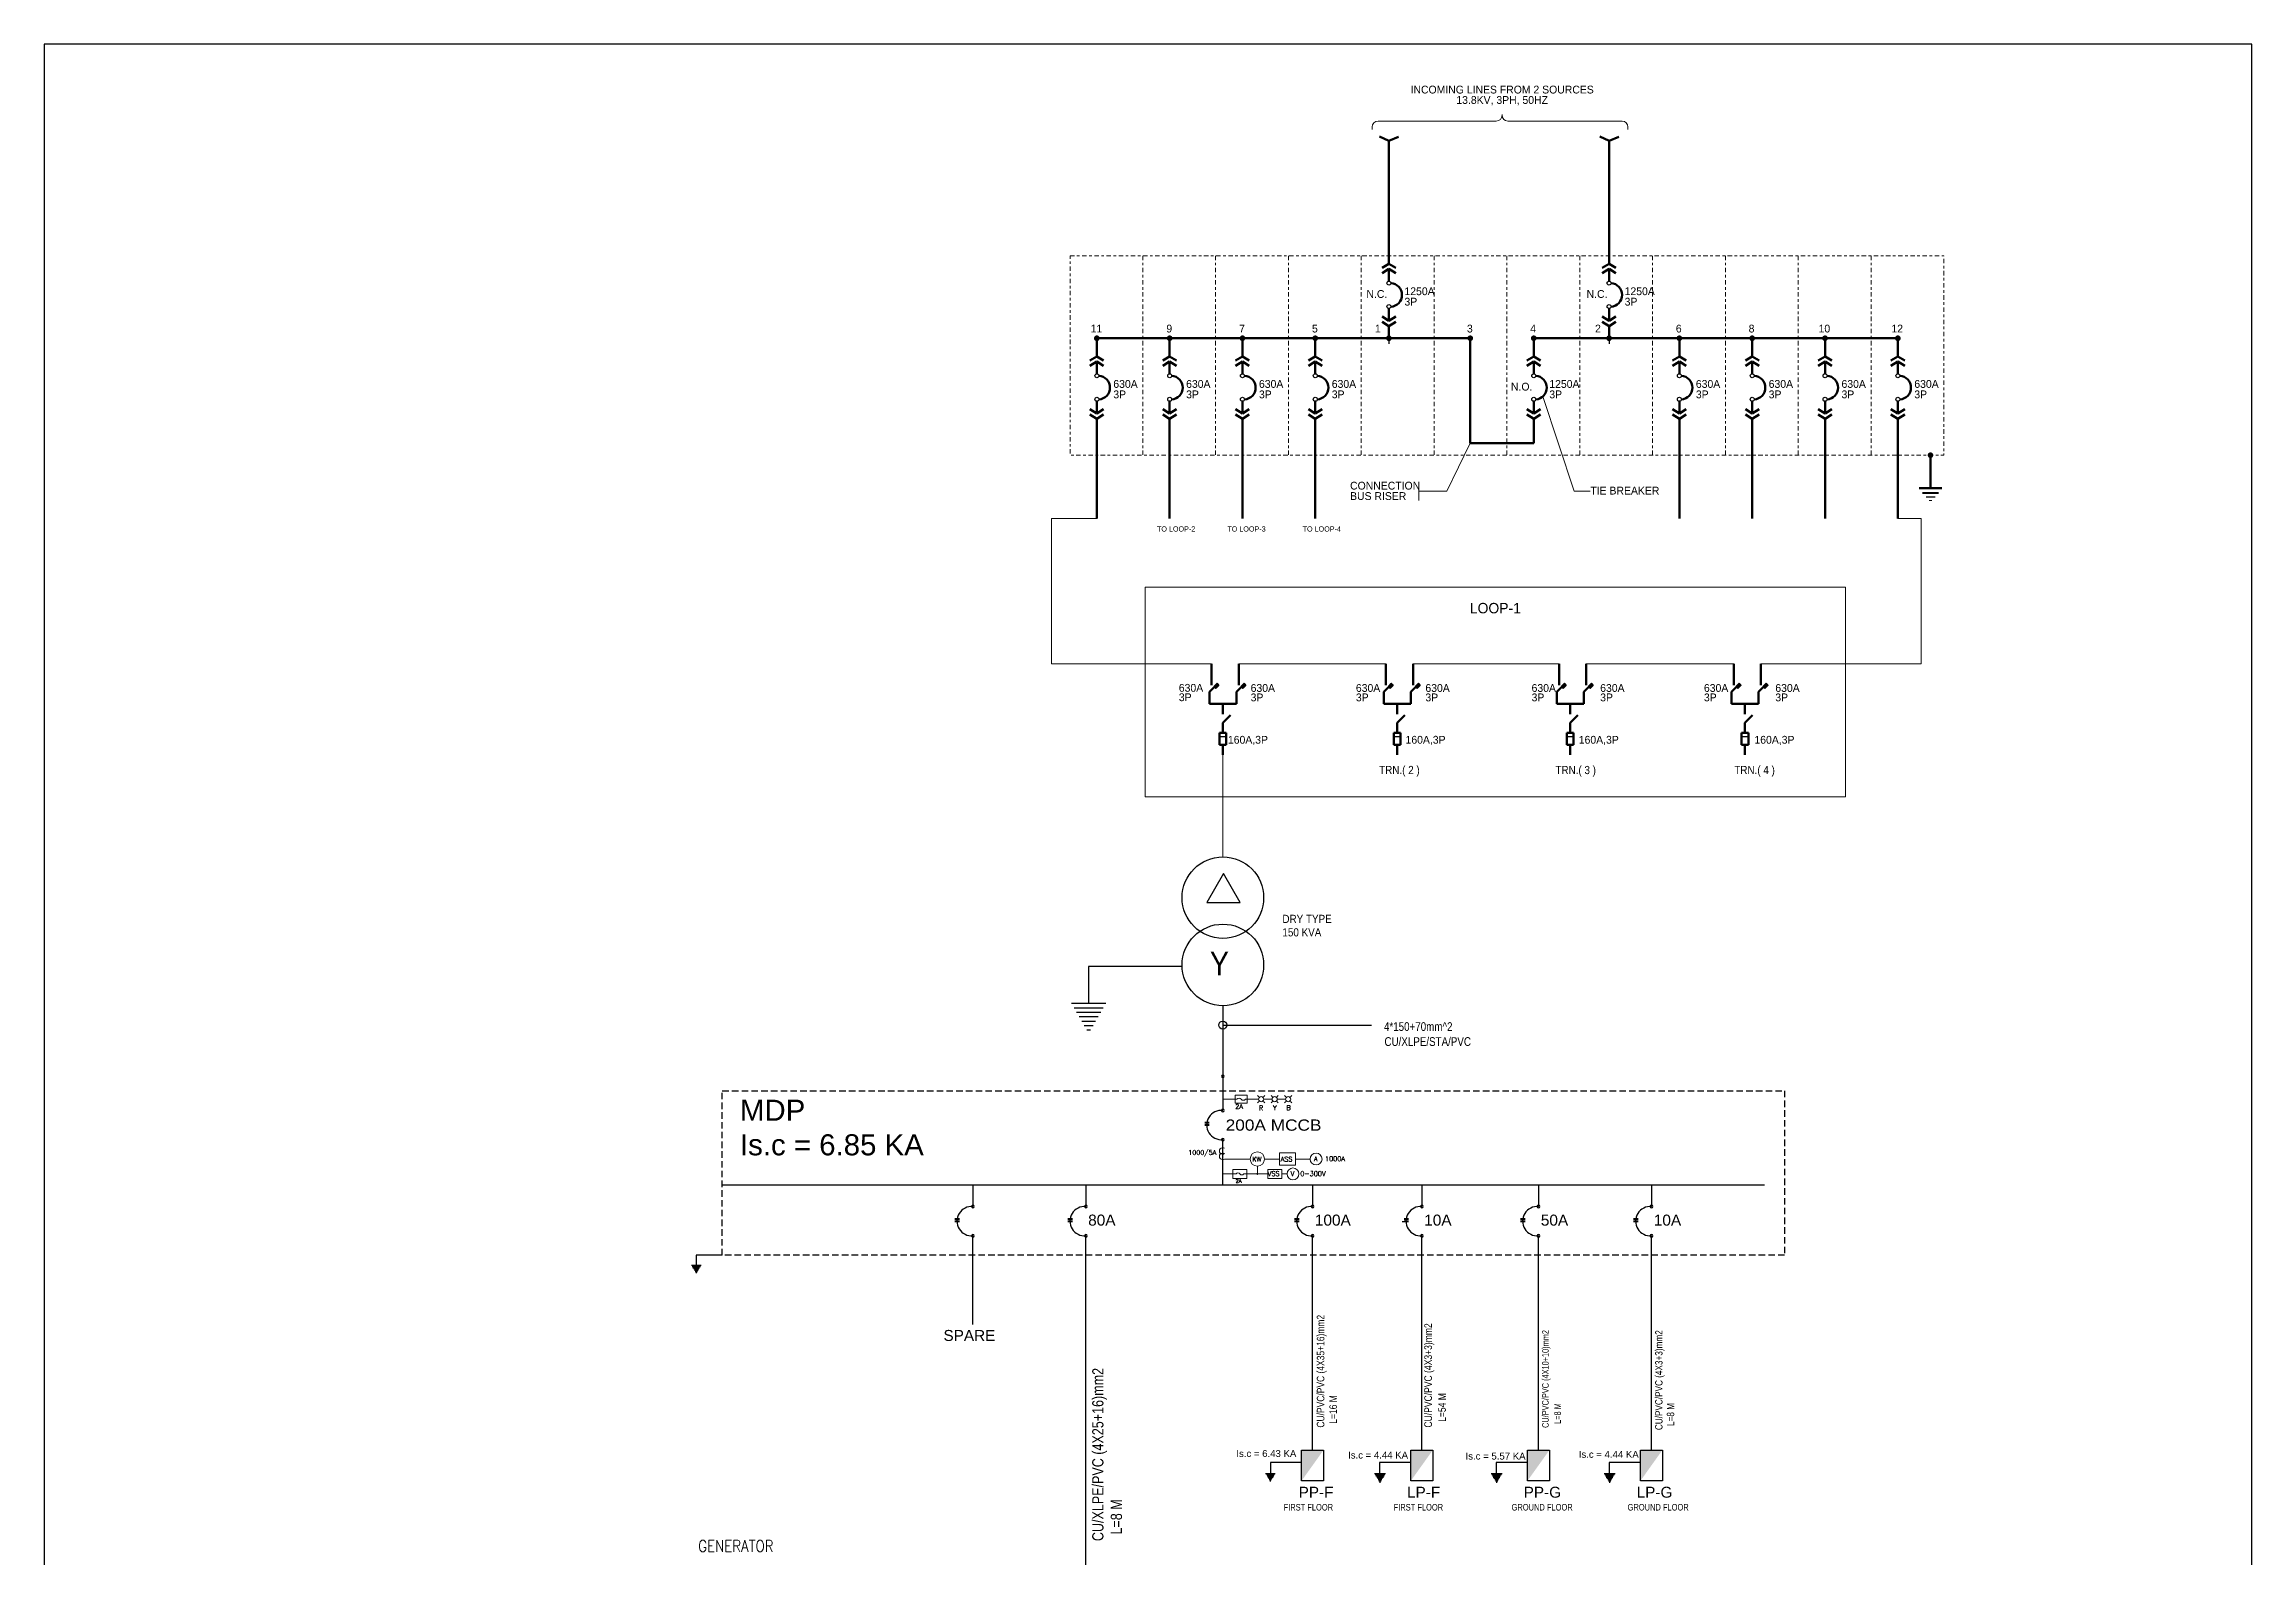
# Model space of a CAD drawing. Header units: inches. Extents: x 102 to 187, y 92 to 194.
# Drawn here: x 102 to 186.9, y 135.9 to 194.1 of the extents above; entities that cross this region are included whole.
import ezdxf
from ezdxf.enums import TextEntityAlignment as Align

# ---------------------------------------------------------------- set-up
doc = ezdxf.new("R2010")
doc.units = ezdxf.units.IN
doc.header["$MEASUREMENT"] = 0
doc.linetypes.add('DGN Style 4', pattern=[0.336795, 0.168292, -0.084146, 0.000210365, -0.084146])
doc.linetypes.add('HIDDEN', pattern=[0.375, 0.25, -0.125])
for name, color, linetype in [('1ST-1', 4, 'Continuous'), ('E-PW-TXT', 2, 'Continuous'), ('E-SLD', 4, 'Continuous'), ('E-T25', 3, 'Continuous'), ('E-TEXT', 2, 'Continuous'), ('ET25-50', 3, 'Continuous'), ('POWER', 7, 'Continuous')]:
    doc.layers.add(name, color=color, linetype=linetype)
for name, color, linetype, lineweight in [('E-TEXT-E', 1, 'Continuous', 25), ('Level 1', 7, 'Continuous', 0), ('Level 3', 7, 'Continuous', 0), ('Level 33', 7, 'Continuous', 5), ('Level 38', 7, 'Continuous', 0), ('Level 39', 7, 'Continuous', 0), ('Level 42', 7, 'Continuous', 0), ('LIGHTS', 4, 'Continuous', 20)]:
    doc.layers.add(name, color=color, linetype=linetype, lineweight=lineweight)
doc.styles.add('dim50', font='', dxfattribs={"width": 0.8, "height": 125})
doc.styles.add('GEO', font='arial.ttf', dxfattribs={"width": 1.15, "height": 0.18})
doc.styles.add('moha', font='romant.shx')
doc.styles.add('RD', font='romand.shx', dxfattribs={"width": 1.2, "height": 250})
doc.styles.add('ROMANS', font='arial.ttf', dxfattribs={"width": 1.15, "height": 0.2})
doc.styles.add('STENCIL', font='STENCIL.shx', dxfattribs={"height": 0.25})
doc.styles.add('Style-LOW_RES_FILLED', font='LOW_RES_FILLED.shx')
doc.styles.get('dim50').set_extended_font_data('HelvLight')

# ---------------------------------------------------------------- blocks, each defined once
blk = doc.blocks.new('CB_1')
at = {"layer": 'Level 38', "color": 1, "linetype": 'Continuous', "lineweight": 30}
for centre in [(0, 0.123), (0, 0.01)]:
    blk.add_circle(centre, 0.00953, dxfattribs=at)
at = {"layer": 'Level 38', "color": 1, "linetype": 'Continuous', "lineweight": 53}
blk.add_arc((0.006, 0.066), 0.0569, 273.5274, 86.4726, dxfattribs=at)
blk = doc.blocks.new('cb')
at = {"layer": 'Level 38', "color": 1, "linetype": 'Continuous', "lineweight": 30, "xscale": 8, "yscale": 8, "zscale": 8, "rotation": 90}
blk.add_blockref('CB_1', (0.53, -0.503), dxfattribs=at)
blk = doc.blocks.new('*U6')
at = {"layer": 'Level 33', "color": 211, "linetype": 'Continuous', "lineweight": 70}
for q in [(-0.263, 0.082, 0), (0.263, 0.082, 0)]:
    blk.add_line((0, -0.082, 0), q, dxfattribs=at)
blk = doc.blocks.new('*U7')
at = {"layer": 'Level 33', "color": 211, "linetype": 'Continuous', "lineweight": 70}
for q in [(-0.263, 0.082, 0), (0.263, 0.082, 0)]:
    blk.add_line((0, -0.082, 0), q, dxfattribs=at)
blk = doc.blocks.new('*U8')
at = {"layer": 'Level 42', "color": 7, "linetype": 'Continuous', "lineweight": 13}
for p, q in [((-0.146, 0.036, 0), (-4.692, 0.036, 0)), ((4.692, 0.036, 0), (0.304, 0.036, 0)), ((-4.917, -0.189, 0), (-4.917, -0.289, 0)), ((4.917, -0.289, 0), (4.917, -0.189, 0))]:
    blk.add_line(p, q, dxfattribs=at)
at = {"layer": 'Level 42', "color": 7, "linetype": 'Continuous', "lineweight": 13, "elevation": 0, "flags": 128}
blk.add_lwpolyline([(0.079, 0.261), (0.079, 0.289), (0.079, 0.261)], dxfattribs=at)
at = {"layer": 'Level 42', "color": 7, "linetype": 'Continuous', "lineweight": 13}
for centre, start, end in [((-4.692, -0.189, 0), 90, 180), ((4.692, -0.189, 0), 0, 90)]:
    blk.add_arc(centre, 0.225, start, end, dxfattribs=at)
at = {"layer": 'Level 42', "color": 7, "linetype": 'Continuous', "lineweight": 13, "extrusion": (0, 0, -1)}
for centre, start, end in [((0.146, 0.261, 0), 180, 270), ((-0.304, 0.261, 0), 270, 0)]:
    blk.add_arc(centre, 0.225, start, end, dxfattribs=at)
blk = doc.blocks.new('DOT')
at = {"layer": '1ST-1', "color": 0, "linetype": 'ByBlock'}
blk.add_line((-0.5, 0), (-1, 0), dxfattribs=at)
at = {"layer": '1ST-1', "color": 0, "linetype": 'ByBlock', "const_width": 0.5}
blk.add_lwpolyline([(-0.25, 0, 1), (0.25, 0, 1)], format="xyb", close=True, dxfattribs=at)
blk = doc.blocks.new('DT_1')
at = {"layer": 'Level 3', "color": 3, "linetype": 'Continuous', "lineweight": 0, "xscale": 0.1375006984931175, "yscale": 0.1375006984931175, "zscale": 0.1375006984931175}
blk.add_blockref('DOT', (0, 0), dxfattribs=at)
blk = doc.blocks.new('dt')
at = {"layer": 'Level 3', "color": 3, "linetype": 'Continuous', "lineweight": 0, "xscale": 10.56, "yscale": 10.56, "zscale": 10.56}
blk.add_blockref('DT_1', (0, 0), dxfattribs=at)
blk = doc.blocks.new('A$C544A3A19')
at = {"layer": 'Level 3', "color": 3, "linetype": 'Continuous', "lineweight": 0, "xscale": 1.5, "yscale": 1.5, "zscale": 1.5, "rotation": 90}
blk.add_blockref('dt', (0, 0), dxfattribs=at)
blk = doc.blocks.new('A$C68994367')
at = {"layer": 'Level 1', "color": 7, "linetype": 'Continuous', "lineweight": 0, "insert": (0, 0), "char_height": 0.3, "attachment_point": 4, "line_spacing_factor": 0.722892, "style": 'Style-LOW_RES_FILLED'}
blk.add_mtext('630A\\P3P', dxfattribs=at)
blk = doc.blocks.new('A$C1B5D5461')
at = {"layer": 'Level 1', "color": 7, "linetype": 'Continuous', "lineweight": 0, "style": 'Style-LOW_RES_FILLED'}
blk.add_text('160A,3P', height=0.3, dxfattribs=at).set_placement((0, 0), align=Align.MIDDLE_LEFT)

msp = doc.modelspace()

# ---------------------------------------------------------------- linework, layer by layer
at = {"color": 10}
for p, q in [((146.662, 152.691), (146.832, 152.691)), ((146.662, 152.634), (146.832, 152.634)), ((146.662, 152.577), (146.832, 152.577)), ((137.055, 148.995), (137.225, 148.995)), ((137.055, 148.938), (137.225, 148.938)), ((137.055, 148.881), (137.225, 148.881)), ((141.4, 148.995), (141.57, 148.995)), ((141.4, 148.938), (141.57, 148.938)), ((141.4, 148.881), (141.57, 148.881)), ((150.116, 148.995), (150.286, 148.995)), ((150.116, 148.938), (150.286, 148.938)), ((150.116, 148.881), (150.286, 148.881)), ((154.25, 148.881), (154.42, 148.881)), ((154.321, 148.995), (154.491, 148.995)), ((154.321, 148.938), (154.491, 148.938)), ((154.321, 148.881), (154.491, 148.881)), ((158.805, 148.995), (158.975, 148.995)), ((158.805, 148.938), (158.975, 148.938)), ((158.805, 148.881), (158.975, 148.881)), ((163.15, 148.995), (163.32, 148.995)), ((163.15, 148.938), (163.32, 148.938)), ((163.15, 148.881), (163.32, 148.881))]:
    msp.add_line(p, q, dxfattribs=at)
at = {"color": 4, "linetype": 'HIDDEN'}
msp.add_lwpolyline([(128.103, 153.902), (168.956, 153.902), (168.956, 147.575), (128.103, 147.575)], close=True, dxfattribs=at)
at = {"layer": 'E-SLD'}
for p, q in [((145.788, 158.684), (142.194, 158.684)), ((142.194, 158.684), (142.194, 157.252)), ((142.854, 157.252), (141.534, 157.252)), ((142.756, 157.081), (141.633, 157.081)), ((142.657, 156.911), (141.731, 156.911)), ((142.559, 156.74), (141.83, 156.74)), ((142.46, 156.57), (141.928, 156.57)), ((142.362, 156.399), (142.026, 156.399)), ((142.263, 156.229), (142.125, 156.229)), ((127.291, 147.178), (126.926, 147.178)), ((127.264, 147.131), (126.954, 147.131)), ((127.237, 147.084), (126.981, 147.084)), ((127.21, 147.037), (127.008, 147.037)), ((127.182, 146.99), (127.035, 146.99)), ((127.155, 146.943), (127.063, 146.943)), ((127.128, 146.896), (127.09, 146.896)), ((128.103, 147.575), (127.109, 147.575)), ((127.109, 147.575), (127.109, 147.178))]:
    msp.add_line(p, q, dxfattribs=at)
for centre in [(147.356, 161.328), (147.356, 158.741)]:
    msp.add_circle(centre, 1.568, dxfattribs=at)
at = {"layer": 'ET25-50'}
msp.add_lwpolyline([(147.384, 162.251), (146.742, 161.14), (148.026, 161.14)], close=True, dxfattribs=at)
at = {"layer": 'Level 1', "color": 7, "linetype": 'DGN Style 4', "lineweight": 13}
for p, q in [((144.278, 186.009), (144.278, 178.341)), ((147.078, 186.009), (147.078, 178.341)), ((149.878, 186.009), (149.878, 178.341)), ((152.678, 186.009), (152.678, 178.341)), ((155.478, 186.009), (155.478, 178.341)), ((158.278, 186.009), (158.278, 178.341)), ((161.078, 186.009), (161.078, 178.341)), ((163.878, 186.009), (163.878, 178.341)), ((166.678, 186.009), (166.678, 178.341)), ((169.478, 186.009), (169.478, 178.341)), ((172.278, 186.009), (172.278, 178.341))]:
    msp.add_line(p, q, dxfattribs=at)
at = {"layer": 'Level 1', "color": 7, "linetype": 'Continuous', "lineweight": 0}
for p, q in [((159.657, 180.598, -0.007), (160.86, 176.952, -0.007)), ((156.868, 178.803), (155.969, 176.952)), ((154.892, 177.299, -0.014), (154.892, 176.604, -0.014)), ((154.892, 176.952, -0.014), (155.969, 176.952, -0.007)), ((160.86, 176.952, -0.007), (161.484, 176.952, -0.007))]:
    msp.add_line(p, q, dxfattribs=at)
at = {"layer": 'Level 1', "color": 7, "linetype": 'DGN Style 4', "lineweight": 13}
msp.add_3dface([(141.478, 186.009), (175.078, 186.009), (175.078, 178.341), (141.478, 178.341)], dxfattribs=at)
at = {"layer": 'Level 33', "color": 40, "linetype": 'Continuous', "lineweight": 80}
for p, q in [((153.74, 185.704), (153.74, 190.425)), ((162.206, 185.704), (162.206, 190.425)), ((153.74, 185.504), (153.74, 185.034)), ((162.206, 185.504), (162.206, 185.034)), ((153.74, 183.973), (153.74, 183.503)), ((162.206, 183.973), (162.206, 183.503)), ((142.509, 182.837), (142.509, 182.14)), ((145.309, 182.837), (145.309, 182.14)), ((148.109, 182.837), (148.109, 182.14)), ((150.909, 182.837), (150.909, 182.14)), ((153.74, 183.303), (153.74, 182.837)), ((156.868, 182.837), (156.868, 178.803)), ((159.309, 182.837), (159.309, 182.14)), ((162.206, 183.303), (162.206, 182.837)), ((164.909, 182.837), (164.909, 182.14)), ((167.709, 182.837), (167.709, 182.14)), ((170.509, 182.837), (170.509, 182.14)), ((173.309, 182.837), (173.309, 182.14)), ((142.509, 181.94), (142.509, 181.471)), ((145.309, 181.94), (145.309, 181.471)), ((148.109, 181.94), (148.109, 181.471)), ((150.909, 181.94), (150.909, 181.471)), ((159.309, 181.94), (159.309, 181.471)), ((164.909, 181.94), (164.909, 181.471)), ((167.709, 181.94), (167.709, 181.471)), ((170.509, 181.94), (170.509, 181.471)), ((173.309, 181.94), (173.309, 181.471)), ((142.509, 180.41), (142.509, 179.94)), ((145.309, 180.41), (145.309, 179.94)), ((148.109, 180.41), (148.109, 179.94)), ((150.909, 180.41), (150.909, 179.94)), ((159.309, 180.41), (159.309, 179.94)), ((164.909, 180.41), (164.909, 179.94)), ((167.709, 180.41), (167.709, 179.94)), ((170.509, 180.41), (170.509, 179.94)), ((173.309, 180.41), (173.309, 179.94)), ((142.509, 179.74), (142.509, 175.903)), ((145.309, 179.74), (145.309, 175.903)), ((148.109, 179.74), (148.109, 175.903)), ((150.909, 179.74), (150.909, 175.903)), ((159.309, 179.74), (159.309, 178.803)), ((164.909, 179.74), (164.909, 175.903)), ((167.709, 179.74), (167.709, 175.903)), ((170.509, 179.74), (170.509, 175.903)), ((173.309, 179.74), (173.309, 175.903)), ((146.924, 170.318), (146.924, 169.493)), ((147.964, 170.318), (147.964, 169.493)), ((153.627, 170.318), (153.627, 169.493)), ((154.667, 170.318), (154.667, 169.493)), ((160.281, 170.318), (160.281, 169.493)), ((161.321, 170.318), (161.321, 169.493)), ((167, 170.318), (167, 169.493)), ((168.04, 170.318), (168.04, 169.493)), ((147.356, 168.776), (147.356, 168.385)), ((147.356, 168.047), (147.647, 168.338)), ((154.059, 168.776), (154.059, 168.385)), ((154.059, 168.047), (154.35, 168.338)), ((160.713, 168.776), (160.713, 168.385)), ((160.713, 168.047), (161.004, 168.338)), ((167.432, 168.776), (167.432, 168.385)), ((167.432, 168.047), (167.723, 168.338)), ((147.356, 168.047), (147.356, 167.659)), ((154.059, 168.047), (154.059, 167.659)), ((160.713, 168.047), (160.713, 167.659)), ((167.432, 168.047), (167.432, 167.659)), ((147.356, 167.204), (147.356, 166.814)), ((154.059, 167.204), (154.059, 166.814)), ((160.713, 167.204), (160.713, 166.814)), ((167.432, 167.204), (167.432, 166.814))]:
    msp.add_line(p, q, dxfattribs=at)
at = {"layer": 'Level 33', "color": 40, "linetype": 'Continuous', "lineweight": 100}
for p, q in [((142.509, 182.837), (156.868, 182.837)), ((159.309, 182.837), (173.309, 182.837)), ((156.868, 178.803), (159.309, 178.803))]:
    msp.add_line(p, q, dxfattribs=at)
at = {"layer": 'Level 33', "color": 40}
for p, q in [((142.509, 175.903), (140.771, 175.903)), ((140.771, 175.903), (140.771, 170.318)), ((173.309, 175.903), (174.209, 175.903)), ((174.209, 175.903), (174.209, 170.318)), ((171.3, 173.27), (144.368, 173.27)), ((146.924, 170.318), (140.771, 170.318)), ((153.627, 170.318), (147.964, 170.318)), ((160.281, 170.318), (154.667, 170.318)), ((167, 170.318), (161.321, 170.318)), ((174.209, 170.318), (168.04, 170.318)), ((147.356, 166.814), (147.356, 162.915))]:
    msp.add_line(p, q, dxfattribs=at)
at = {"layer": 'Level 33', "color": 40, "linetype": 'Continuous', "lineweight": 100, "flags": 128}
for points in [[(153.38, 190.593), (153.74, 190.425), (154.114, 190.584)], [(161.846, 190.593), (162.206, 190.425), (162.58, 190.584)]]:
    msp.add_lwpolyline(points, dxfattribs=at)
at = {"layer": 'Level 33', "color": 40}
msp.add_lwpolyline([(144.368, 173.27), (171.3, 173.27), (171.3, 165.204), (144.368, 165.204)], close=True, dxfattribs=at)
at = {"layer": 'Level 38', "color": 2, "linetype": 'Continuous', "lineweight": 70}
for p, q in [((146.836, 169.241), (147.043, 169.448)), ((146.836, 169.241), (146.836, 168.776)), ((147.876, 169.241), (148.083, 169.448)), ((147.876, 169.241), (147.876, 168.776)), ((153.539, 169.241), (153.746, 169.448)), ((153.539, 169.241), (153.539, 168.776)), ((154.579, 169.241), (154.786, 169.448)), ((154.579, 169.241), (154.579, 168.776)), ((160.193, 169.241), (160.4, 169.448)), ((160.193, 169.241), (160.193, 168.776)), ((161.233, 169.241), (161.44, 169.448)), ((161.233, 169.241), (161.233, 168.776)), ((166.912, 169.241), (167.119, 169.448)), ((166.912, 169.241), (166.912, 168.776)), ((167.952, 169.241), (168.159, 169.448)), ((167.952, 169.241), (167.952, 168.776)), ((146.836, 168.776), (147.876, 168.776)), ((153.539, 168.776), (154.579, 168.776)), ((160.193, 168.776), (161.233, 168.776)), ((166.912, 168.776), (167.952, 168.776))]:
    msp.add_line(p, q, dxfattribs=at)
at = {"layer": 'Level 38', "color": 240, "linetype": 'Continuous', "lineweight": 53}
for p, q in [((147.226, 167.659), (147.486, 167.659)), ((147.226, 167.659), (147.226, 167.204)), ((147.486, 167.659), (147.486, 167.204)), ((153.929, 167.659), (154.189, 167.659)), ((153.929, 167.659), (153.929, 167.204)), ((154.189, 167.659), (154.189, 167.204)), ((160.583, 167.659), (160.843, 167.659)), ((160.583, 167.659), (160.583, 167.204)), ((160.843, 167.659), (160.843, 167.204)), ((167.302, 167.659), (167.562, 167.659)), ((167.302, 167.659), (167.302, 167.204)), ((167.562, 167.659), (167.562, 167.204)), ((147.226, 167.204), (147.486, 167.204)), ((153.929, 167.204), (154.189, 167.204)), ((160.583, 167.204), (160.843, 167.204)), ((167.302, 167.204), (167.562, 167.204))]:
    msp.add_line(p, q, dxfattribs=at)
at = {"layer": 'Level 38', "color": 240, "linetype": 'Continuous', "lineweight": 30}
for p, q in [((147.226, 167.529), (147.486, 167.529)), ((153.929, 167.529), (154.189, 167.529)), ((160.583, 167.529), (160.843, 167.529)), ((167.302, 167.529), (167.562, 167.529))]:
    msp.add_line(p, q, dxfattribs=at)
at = {"layer": 'Level 38', "color": 2, "linetype": 'Continuous', "lineweight": 53}
for points in [[(147.029, 169.448), (147.131, 169.549), (147.184, 169.496), (147.083, 169.394)], [(148.069, 169.448), (148.171, 169.549), (148.224, 169.496), (148.123, 169.394)], [(153.732, 169.448), (153.833, 169.549), (153.887, 169.496), (153.786, 169.394)], [(154.772, 169.448), (154.873, 169.549), (154.927, 169.496), (154.826, 169.394)], [(160.386, 169.448), (160.488, 169.549), (160.541, 169.496), (160.44, 169.394)], [(161.426, 169.448), (161.528, 169.549), (161.581, 169.496), (161.48, 169.394)], [(167.105, 169.448), (167.206, 169.549), (167.26, 169.496), (167.159, 169.394)], [(168.145, 169.448), (168.246, 169.549), (168.3, 169.496), (168.199, 169.394)]]:
    msp.add_3dface(points, dxfattribs=at)
at = {"layer": 'Level 39', "color": 4, "linetype": 'Continuous', "lineweight": 70}
for p, q in [((174.565, 177.076, -0.007), (174.565, 178.341, -0.007)), ((174.133, 177.076, -0.007), (174.997, 177.076, -0.007))]:
    msp.add_line(p, q, dxfattribs=at)
at = {"layer": 'Level 39', "color": 4, "linetype": 'Continuous', "lineweight": 40}
msp.add_line((174.263, 176.892, -0.007), (174.868, 176.892, -0.007), dxfattribs=at)
at = {"layer": 'Level 39', "color": 4, "linetype": 'Continuous', "lineweight": 30}
msp.add_line((174.395, 176.742, -0.007), (174.741, 176.742, -0.007), dxfattribs=at)
at = {"layer": 'Level 39', "color": 4, "linetype": 'Continuous', "lineweight": 13}
msp.add_line((174.509, 176.599, -0.007), (174.617, 176.599, -0.007), dxfattribs=at)
at = {"layer": 'LIGHTS', "color": 3, "linetype": 'Continuous'}
for p, q in [((148.741, 153.666), (148.689, 153.718)), ((148.914, 153.666), (148.966, 153.718)), ((149.261, 153.666), (149.209, 153.718)), ((149.433, 153.666), (149.485, 153.718)), ((149.78, 153.666), (149.728, 153.718)), ((149.953, 153.666), (150.005, 153.718)), ((147.352, 153.579), (147.825, 153.579)), ((148.285, 153.579), (148.73, 153.579)), ((148.741, 153.493), (148.689, 153.441)), ((148.914, 153.493), (148.966, 153.441)), ((148.925, 153.579), (149.249, 153.579)), ((149.261, 153.493), (149.209, 153.441)), ((149.433, 153.493), (149.485, 153.441)), ((149.445, 153.579), (149.769, 153.579)), ((149.78, 153.493), (149.728, 153.441)), ((149.953, 153.493), (150.005, 153.441)), ((147.42, 151.278), (148.406, 151.278)), ((148.955, 151.278), (149.531, 151.278)), ((150.712, 151.278), (150.149, 151.278)), ((147.348, 150.704), (147.862, 150.704)), ((148.156, 150.704), (149.084, 150.704)), ((148.681, 150.704), (148.681, 151.003)), ((149.622, 150.704), (149.823, 150.704))]:
    msp.add_line(p, q, dxfattribs=at)
for points in [[(148.224, 153.579), (148.285, 153.579), (148.285, 153.729), (147.825, 153.729), (147.825, 153.579), (147.897, 153.579)], [(148.224, 153.579), (148.285, 153.579), (148.285, 153.43), (147.825, 153.43), (147.825, 153.579), (147.897, 153.579)]]:
    msp.add_lwpolyline(points, dxfattribs=at)
for points in [[(149.531, 151.515), (150.149, 151.515), (150.149, 151.04), (149.531, 151.04)], [(147.74, 150.529), (148.277, 150.529), (148.277, 150.879), (147.74, 150.879)], [(149.622, 150.529), (149.084, 150.529), (149.084, 150.88), (149.622, 150.88)]]:
    msp.add_lwpolyline(points, close=True, dxfattribs=at)
at = {"layer": 'LIGHTS', "color": 3, "linetype": 'Continuous', "const_width": 0.0366}
msp.add_lwpolyline([(148.662, 150.704, -1), (148.699, 150.704, -1)], format="xyb", close=True, dxfattribs=at)
at = {"layer": 'LIGHTS', "color": 3, "linetype": 'Continuous'}
for centre, radius in [((148.827, 153.579), 0.0978), ((149.347, 153.579), 0.0978), ((149.867, 153.579), 0.0978), ((148.681, 151.278), 0.275), ((150.941, 151.278), 0.229), ((150.052, 150.704), 0.229)]:
    msp.add_circle(centre, radius, dxfattribs=at)
for centre, radius, start, end in [((147.979, 153.525), 0.0978, 33.55129, 146.44871), ((148.142, 153.633), 0.0978, 213.55129, 326.44871), ((147.348, 151.589), 0.126, 55.22955, 304.77045), ((147.348, 151.381), 0.126, 55.22955, 304.77045), ((147.936, 150.656), 0.0881, 33.55129, 146.44871), ((148.083, 150.753), 0.0881, 213.55129, 326.44871)]:
    msp.add_arc(centre, radius, start, end, dxfattribs=at)
at = {"layer": 'POWER', "color": 4}
for p, q in [((147.355, 157.172), (147.352, 153.197)), ((147.348, 150.284), (147.348, 152.022)), ((128.103, 150.284), (168.185, 150.284)), ((137.745, 150.284), (137.745, 149.45)), ((142.09, 150.284), (142.09, 149.45)), ((150.806, 150.284), (150.806, 149.45)), ((155.011, 150.284), (155.011, 149.45)), ((159.495, 150.284), (159.495, 149.45)), ((163.84, 150.284), (163.84, 149.45)), ((137.745, 144.917), (137.745, 148.326)), ((142.076, 127.633), (142.09, 148.326)), ((150.806, 140.087), (150.806, 148.326)), ((155.008, 140.087), (155.008, 148.326)), ((159.492, 140.087), (159.492, 148.326)), ((163.836, 140.087), (163.836, 148.326)), ((150.385, 138.908), (150.385, 140.087)), ((150.385, 140.087), (151.227, 140.087)), ((151.227, 140.087), (151.227, 138.908)), ((154.586, 140.087), (155.429, 140.087)), ((154.586, 138.908), (154.586, 140.087)), ((155.429, 140.087), (155.429, 138.908)), ((159.071, 138.908), (159.071, 140.087)), ((159.071, 140.087), (159.913, 140.087)), ((159.913, 140.087), (159.913, 138.908)), ((163.415, 138.908), (163.415, 140.087)), ((163.415, 140.087), (164.257, 140.087)), ((164.257, 140.087), (164.257, 138.908)), ((151.227, 138.908), (150.385, 138.908)), ((155.429, 138.908), (154.586, 138.908)), ((159.913, 138.908), (159.071, 138.908)), ((164.257, 138.908), (163.415, 138.908))]:
    msp.add_line(p, q, dxfattribs=at)
at = {"layer": 'POWER'}
for p, q in [((150.385, 139.613), (149.183, 139.613)), ((149.183, 139.613), (149.183, 139.177)), ((154.586, 139.612), (153.384, 139.612)), ((153.384, 139.612), (153.384, 139.176)), ((159.071, 139.612), (157.868, 139.612)), ((157.868, 139.612), (157.868, 139.176)), ((163.415, 139.612), (162.213, 139.612)), ((162.213, 139.612), (162.213, 139.176))]:
    msp.add_line(p, q, dxfattribs=at)
at = {"layer": 'POWER', "color": 1}
for p, q in [((149.365, 139.177), (149, 139.177)), ((149.338, 139.13), (149.028, 139.13)), ((149.311, 139.082), (149.055, 139.082)), ((149.284, 139.035), (149.082, 139.035)), ((149.256, 138.988), (149.109, 138.988)), ((149.229, 138.941), (149.137, 138.941)), ((149.202, 138.894), (149.164, 138.894)), ((153.607, 139.176), (153.188, 139.176)), ((153.58, 139.129), (153.215, 139.129)), ((153.553, 139.082), (153.242, 139.082)), ((153.526, 139.035), (153.27, 139.035)), ((153.498, 138.988), (153.297, 138.988)), ((153.471, 138.941), (153.324, 138.941)), ((153.444, 138.893), (153.351, 138.893)), ((153.417, 138.846), (153.379, 138.846)), ((158.091, 139.176), (157.672, 139.176)), ((158.064, 139.129), (157.699, 139.129)), ((158.037, 139.082), (157.726, 139.082)), ((158.01, 139.035), (157.754, 139.035)), ((157.983, 138.988), (157.781, 138.988)), ((157.955, 138.941), (157.808, 138.941)), ((157.928, 138.893), (157.835, 138.893)), ((157.901, 138.846), (157.863, 138.846)), ((162.436, 139.176), (162.017, 139.176)), ((162.409, 139.129), (162.044, 139.129)), ((162.382, 139.082), (162.071, 139.082)), ((162.354, 139.035), (162.098, 139.035)), ((162.327, 138.988), (162.126, 138.988)), ((162.3, 138.941), (162.153, 138.941)), ((162.273, 138.893), (162.18, 138.893)), ((162.245, 138.846), (162.207, 138.846))]:
    msp.add_line(p, q, dxfattribs=at)
at = {"layer": 'POWER', "color": 4}
msp.add_lwpolyline([(186.921, 194.145), (102.032, 194.145), (102.032, 92.481), (186.921, 92.481)], close=True, dxfattribs=at)
at = {"layer": 'POWER', "color": 6}
msp.add_lwpolyline([(147.352, 156.429), (153.065, 156.429)], dxfattribs=at)
at = {"layer": 'POWER', "color": 2}
msp.add_circle((147.352, 156.429), 0.154, dxfattribs=at)
msp.add_circle((147.352, 156.429), 0.154, dxfattribs=at)
at = {"layer": 'POWER', "color": 1}
for centre, start, end in [((147.356, 154.458), 0, 180), ((147.356, 154.458), 180, 0), ((147.352, 153.146), 0, 180), ((147.352, 153.146), 180, 0), ((147.352, 152.022), 0, 180), ((147.352, 152.022), 180, 0), ((137.745, 149.45), 0, 180), ((137.745, 149.45), 180, 0), ((142.09, 149.45), 0, 180), ((142.09, 149.45), 180, 0), ((150.806, 149.45), 0, 180), ((150.806, 149.45), 180, 0), ((155.011, 149.45), 0, 180), ((155.011, 149.45), 180, 0), ((159.495, 149.45), 0, 180), ((159.495, 149.45), 180, 0), ((163.84, 149.45), 0, 180), ((163.84, 149.45), 180, 0), ((137.745, 148.326), 0, 180), ((137.745, 148.326), 180, 0), ((142.09, 148.326), 0, 180), ((142.09, 148.326), 180, 0), ((150.806, 148.326), 0, 180), ((150.806, 148.326), 180, 0), ((155.011, 148.326), 0, 180), ((155.011, 148.326), 180, 0), ((159.495, 148.326), 0, 180), ((159.495, 148.326), 180, 0), ((163.84, 148.326), 0, 180), ((163.84, 148.326), 180, 0)]:
    msp.add_arc(centre, 0.0505, start, end, dxfattribs=at)
at = {"layer": 'POWER', "color": 4}
for centre in [(147.3, 152.584), (137.694, 148.888), (142.038, 148.888), (150.755, 148.888), (154.96, 148.888), (159.444, 148.888), (163.788, 148.888)]:
    msp.add_arc(centre, 0.564, 84.74344, 275.25656, dxfattribs=at)
at = {"layer": 'POWER', "color": 1}
for points in [[(151.227, 140.087), (150.385, 140.087), (150.385, 138.908)], [(155.429, 140.087), (154.586, 140.087), (154.586, 138.908)], [(159.913, 140.087), (159.071, 140.087), (159.071, 138.908)], [(164.257, 140.087), (163.415, 140.087), (163.415, 138.908)]]:
    msp.add_solid(points, dxfattribs=at)

# ---------------------------------------------------------------- block references
at = {"layer": 'Level 33', "color": 211, "linetype": 'Continuous', "lineweight": 70, "extrusion": (0, 0, -1), "rotation": 180}
for p in [(-153.74, 185.622, 0), (-153.74, 185.422, 0), (-162.206, 185.622, 0), (-162.206, 185.422, 0), (-142.509, 182.058, 0), (-142.509, 181.858, 0), (-145.309, 182.058, 0), (-145.309, 181.858, 0), (-148.109, 182.058, 0), (-148.109, 181.858, 0), (-150.909, 182.058, 0), (-150.909, 181.858, 0), (-159.309, 182.058, 0), (-159.309, 181.858, 0), (-164.909, 182.058, 0), (-164.909, 181.858, 0), (-167.709, 182.058, 0), (-167.709, 181.858, 0), (-170.509, 182.058, 0), (-170.509, 181.858, 0), (-173.309, 182.058, 0), (-173.309, 181.858, 0)]:
    msp.add_blockref('*U7', p, dxfattribs=at)
at = {"layer": 'Level 33', "color": 211, "linetype": 'Continuous', "lineweight": 70}
for p in [(153.74, 183.586, 0), (153.74, 183.386, 0), (162.206, 183.586, 0), (162.206, 183.386, 0), (142.509, 180.022, 0), (145.309, 180.022, 0), (148.109, 180.022, 0), (150.909, 180.022, 0), (159.309, 180.022, 0), (164.909, 180.022, 0), (167.709, 180.022, 0), (170.509, 180.022, 0), (173.309, 180.022, 0), (142.509, 179.822, 0), (145.309, 179.822, 0), (148.109, 179.822, 0), (150.909, 179.822, 0), (159.309, 179.822, 0), (164.909, 179.822, 0), (167.709, 179.822, 0), (170.509, 179.822, 0), (173.309, 179.822, 0)]:
    msp.add_blockref('*U6', p, dxfattribs=at)
at = {"layer": 'Level 33', "color": 40}
for name, p in [('A$C68994367', (145.662, 169.212)), ('A$C68994367', (148.423, 169.206)), ('A$C68994367', (152.47, 169.206)), ('A$C68994367', (155.143, 169.206)), ('A$C68994367', (159.226, 169.206)), ('A$C68994367', (161.864, 169.206)), ('A$C68994367', (165.853, 169.206)), ('A$C68994367', (168.598, 169.206)), ('A$C1B5D5461', (147.55, 167.398)), ('A$C1B5D5461', (154.379, 167.398)), ('A$C1B5D5461', (161.041, 167.398)), ('A$C1B5D5461', (167.795, 167.398))]:
    msp.add_blockref(name, p, dxfattribs=at)
at = {"layer": 'Level 38', "color": 1, "linetype": 'Continuous', "lineweight": 30, "rotation": 270}
for p in [(154.243, 184.504), (162.709, 184.504), (143.013, 180.94), (145.813, 180.94), (148.613, 180.94), (151.413, 180.94), (159.813, 180.94), (165.413, 180.94), (168.213, 180.94), (171.013, 180.94), (173.813, 180.94)]:
    msp.add_blockref('cb', p, dxfattribs=at)
at = {"layer": 'Level 42', "color": 7, "linetype": 'Continuous', "lineweight": 13}
msp.add_blockref('*U8', (158.013, 191.15, -0.006), dxfattribs=at)
at = {"layer": 'POWER', "color": 4, "xscale": 0.1, "yscale": 0.1, "zscale": 0.1}
for p in [(142.509, 182.837), (145.309, 182.837), (148.109, 182.837), (150.909, 182.837), (153.74, 182.837), (156.868, 182.837), (159.309, 182.837), (162.206, 182.837), (164.909, 182.837), (167.709, 182.837), (170.509, 182.837), (173.309, 182.837), (174.565, 178.341, -0.007)]:
    msp.add_blockref('A$C544A3A19', p, dxfattribs=at)

# ---------------------------------------------------------------- texts
at = {"layer": 'E-PW-TXT', "color": 3, "style": 'ROMANS', "width": 1.1}
msp.add_text('200A MCCB', height=0.4314, dxfattribs=at).set_placement((147.463, 152.367))
at = {"layer": 'E-T25', "style": 'STENCIL', "width": 0.9}
for s, p in [('TRN.( 2 )', (153.366, 166.078)), ('TRN.( 3 )', (160.143, 166.078)), ('TRN.( 4 )', (167.022, 166.078)), ('DRY TYPE', (149.645, 160.353)), ('150 KVA', (149.645, 159.837))]:
    msp.add_text(s, height=0.315, dxfattribs=at).set_placement(p)
at = {"layer": 'E-TEXT', "color": 3}
for s, height, style, width, p in [('Y', 0.904, 'STENCIL', 0.9, (146.86, 158.344)), ('GENERATOR', 0.4446, 'moha', 0.85, (127.181, 136.174))]:
    msp.add_text(s, height=height, dxfattribs=dict(at, style=style, width=width)).set_placement(p)
at = {"layer": 'E-TEXT-E', "color": 4, "style": 'dim50', "width": 0.8}
for s, height, p in [(' CU/PVC/PVC (4X35+16)mm2 ', 0.29144, (151.259, 140.86)), (' CU/PVC/PVC (4X3+3)mm2 ', 0.29432, (155.395, 140.86)), (' CU/PVC/PVC (4X10+10)mm2 ', 0.25306, (159.884, 140.86)), (' CU/PVC/PVC (4X3+3)mm2 ', 0.28173, (164.26, 140.768)), (' CU/XLPE/PVC (4X25+16)mm2', 0.4315, (142.764, 136.452)), ('L=16 M', 0.2914, (151.742, 141.101)), ('L=54 M', 0.2943, (155.931, 141.172)), ('L=8 M', 0.2531, (160.352, 141.094)), ('L=8 M', 0.2817, (164.709, 141.014)), ('L=8 M', 0.4315, (143.476, 136.84))]:
    msp.add_text(s, height=height, rotation=90, dxfattribs=at).set_placement(p)
at = {"layer": 'Level 1', "color": 7, "linetype": 'Continuous', "lineweight": 0, "style": 'Style-LOW_RES_FILLED'}
for s, height, p in [('N.C.', 0.3, (153.277, 184.539, 0.001)), ('N.C.', 0.3, (161.743, 184.539, 0.001)), ('9', 0.3, (145.294, 183.208, 0.001)), ('3', 0.3, (156.852, 183.208, 0.001)), ('2', 0.3, (161.778, 183.208, 0.001)), ('6', 0.3, (164.885, 183.208, 0.001)), ('8', 0.3, (167.685, 183.208, 0.001)), ('10', 0.3, (170.485, 183.208, 0.001)), ('12', 0.3, (173.285, 183.208, 0.001)), ('11', 0.3, (142.494, 183.208, 0.001)), ('7', 0.3, (148.094, 183.208, 0.001)), ('5', 0.3, (150.894, 183.208, 0.001)), ('1', 0.3, (153.315, 183.208, 0.001)), ('4', 0.3, (159.285, 183.208, 0.001)), ('N.O.', 0.3, (158.846, 180.975, 0.001)), ('TIE BREAKER', 0.3, (162.813, 176.978, -0.007)), ('TO LOOP-2 ', 0.2, (145.597, 175.504)), ('TO LOOP-3 ', 0.2, (148.303, 175.504)), ('TO LOOP-4 ', 0.2, (151.198, 175.504)), ('LOOP-1', 0.4, (157.834, 172.46))]:
    msp.add_text(s, height=height, dxfattribs=at).set_placement(p, align=Align.MIDDLE_CENTER)
at = {"layer": 'Level 1', "color": 7, "linetype": 'Continuous', "lineweight": 0, "char_height": 0.3, "line_spacing_factor": 0.8, "style": 'Style-LOW_RES_FILLED'}
for s, insert, attachment_point in [('INCOMING LINES FROM 2 SOURCES\\P13.8KV, 3PH, 50HZ', (158.095, 192.17, 0), 5), ('1250A\\P3P', (154.338, 184.441, 0.001), 4), ('1250A\\P3P', (162.804, 184.441, 0.001), 4), ('630A\\P3P', (143.143, 180.877, 0.001), 4), ('630A\\P3P', (145.943, 180.877, 0.001), 4), ('630A\\P3P', (148.743, 180.877, 0.001), 4), ('630A\\P3P', (151.543, 180.877, 0.001), 4), ('1250A\\P3P', (159.908, 180.877, 0.001), 4), ('630A\\P3P', (165.543, 180.877, 0.001), 4), ('630A\\P3P', (168.343, 180.877, 0.001), 4), ('630A\\P3P', (171.143, 180.877, 0.001), 4), ('630A\\P3P', (173.943, 180.877, 0.001), 4), ('CONNECTION \\PBUS RISER', (152.247, 176.967, -0.007), 4)]:
    msp.add_mtext(s, dxfattribs=dict(at, insert=insert, attachment_point=attachment_point))
at = {"layer": 'LIGHTS', "color": 3, "linetype": 'Continuous', "style": 'RD'}
for s, height, p in [('2A', 0.1798, (147.833, 153.207)), ('R', 0.18, (148.742, 153.15)), ('Y', 0.18, (149.286, 153.156)), ('B', 0.18, (149.803, 153.16)), ('1000/5A', 0.1798, (146.023, 151.437)), ('KW', 0.183, (148.486, 151.179)), ('ASS', 0.183, (149.576, 151.18)), ('A', 0.183, (150.854, 151.198)), ('1000A', 0.183, (151.283, 151.198)), ('2A', 0.1407, (147.845, 150.361)), ('VSS', 0.183, (149.082, 150.624)), ('V', 0.183, (149.966, 150.624)), ('0-300V ', 0.183, (150.333, 150.625))]:
    msp.add_text(s, height=height, dxfattribs=at).set_placement(p)
at = {"layer": 'POWER', "color": 1, "style": 'GEO'}
for s, height, width, p in [('4*150+70mm^ 2 ', 0.33686, 0.8, (153.55, 156.202)), ('CU/XLPE/STA/PVC', 0.33686, 0.8, (153.569, 155.626)), ('FIRST FLOOR ', 0.25264, 0.815535, (149.691, 137.763)), ('FIRST FLOOR ', 0.25264, 0.815535, (153.922, 137.763)), ('GROUND FLOOR ', 0.25264, 0.815535, (158.457, 137.763)), ('GROUND FLOOR ', 0.25264, 0.815535, (162.918, 137.763))]:
    msp.add_text(s, height=height, dxfattribs=dict(at, width=width)).set_placement(p)
for s, height, p in [('MDP', 0.8093, (128.787, 152.749)), ('Is.c = 6.85 KA', 0.80925, (128.787, 151.42)), ('80A', 0.4233, (142.176, 148.718)), ('100A', 0.4233, (150.893, 148.717)), ('10A', 0.4233, (155.098, 148.717)), ('50A', 0.4233, (159.582, 148.717)), ('10A', 0.4233, (163.926, 148.717)), ('SPARE', 0.4211, (136.613, 144.284)), ('Is.c = 6.43 KA', 0.26396, (147.874, 139.821)), ('Is.c = 4.44 KA', 0.26396, (152.17, 139.761)), ('Is.c = 5.57 KA', 0.26396, (156.688, 139.723)), ('Is.c = 4.44 KA', 0.26396, (161.04, 139.79)), ('PP-F', 0.4211, (150.269, 138.256)), ('LP-F', 0.4211, (154.438, 138.256)), ('PP-G', 0.4211, (158.922, 138.256)), ('LP-G', 0.4211, (163.267, 138.256))]:
    msp.add_text(s, height=height, dxfattribs=at).set_placement(p)

doc.saveas('drawing.dxf')
